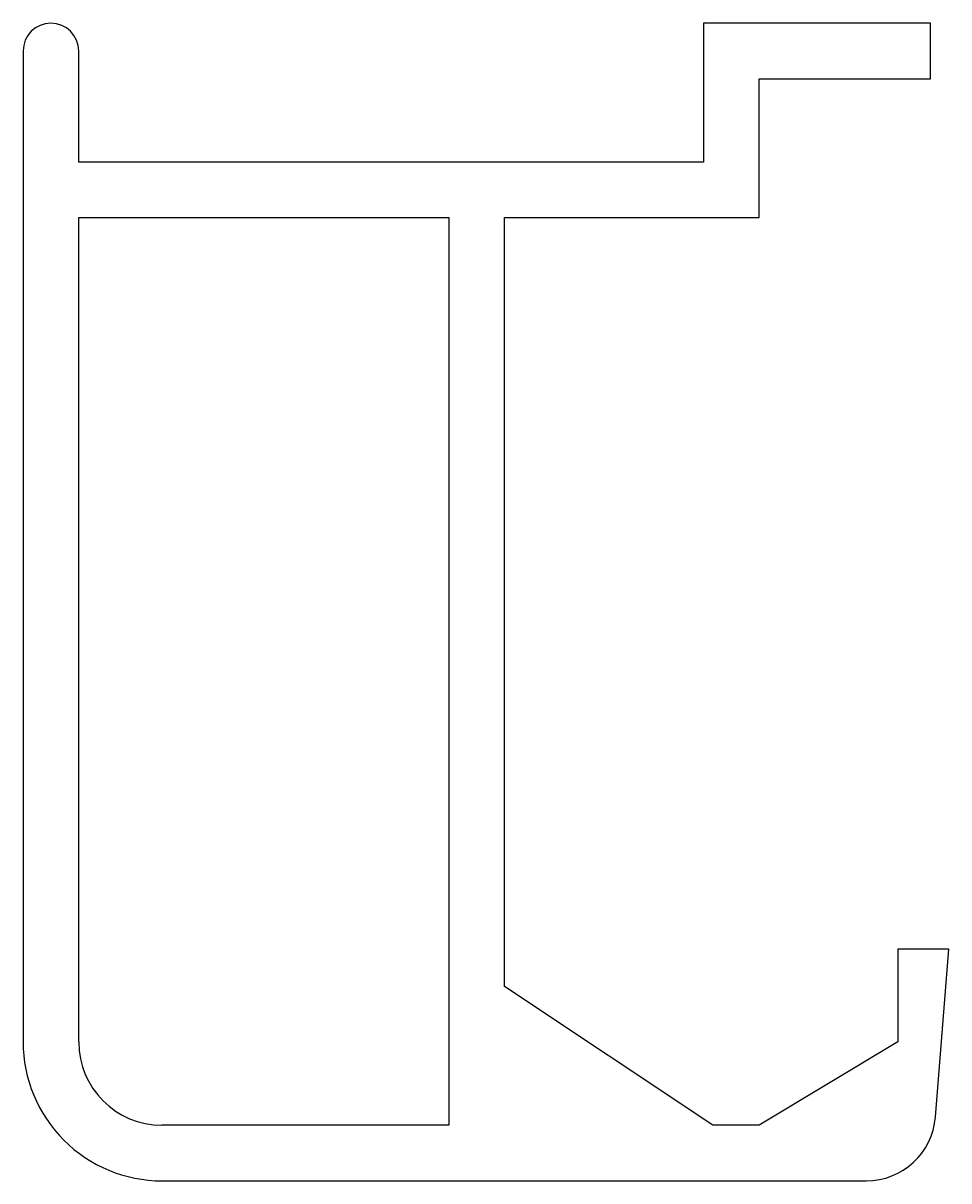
# Model space of a CAD drawing. Extents: x 251.5 to 271.5, y 236.2 to 261.2.
import ezdxf

# ---------------------------------------------------------------- set-up
doc = ezdxf.new("R2010")
doc.units = 0
doc.layers.add('ANA', color=220, linetype='CONTINUOUS')

msp = doc.modelspace()

# ---------------------------------------------------------------- linework, layer by layer
at = {"layer": 'ANA'}
for p, q in [((252.733, 257.036), (260.733, 257.036)), ((252.733, 239.236), (252.733, 257.036)), ((260.733, 257.036), (260.733, 237.436)), ((260.733, 237.436), (254.533, 237.436))]:
    msp.add_line(p, q, dxfattribs=at)
msp.add_lwpolyline([(251.533, 239.236, 0.414214), (254.533, 236.236), (269.748, 236.236, 0.391021), (271.243, 237.616), (271.533, 241.236), (270.433, 241.236), (270.433, 239.236), (267.433, 237.436), (266.433, 237.436), (261.933, 240.436), (261.933, 257.036), (267.433, 257.036), (267.433, 260.036), (271.133, 260.036), (271.133, 261.236), (266.233, 261.236), (266.233, 258.236), (252.733, 258.236), (252.733, 260.636, 1), (251.533, 260.636)], format="xyb", close=True, dxfattribs=at)
msp.add_arc((254.533, 239.236), 1.8, 180, 270, dxfattribs=at)

doc.saveas('drawing.dxf')
